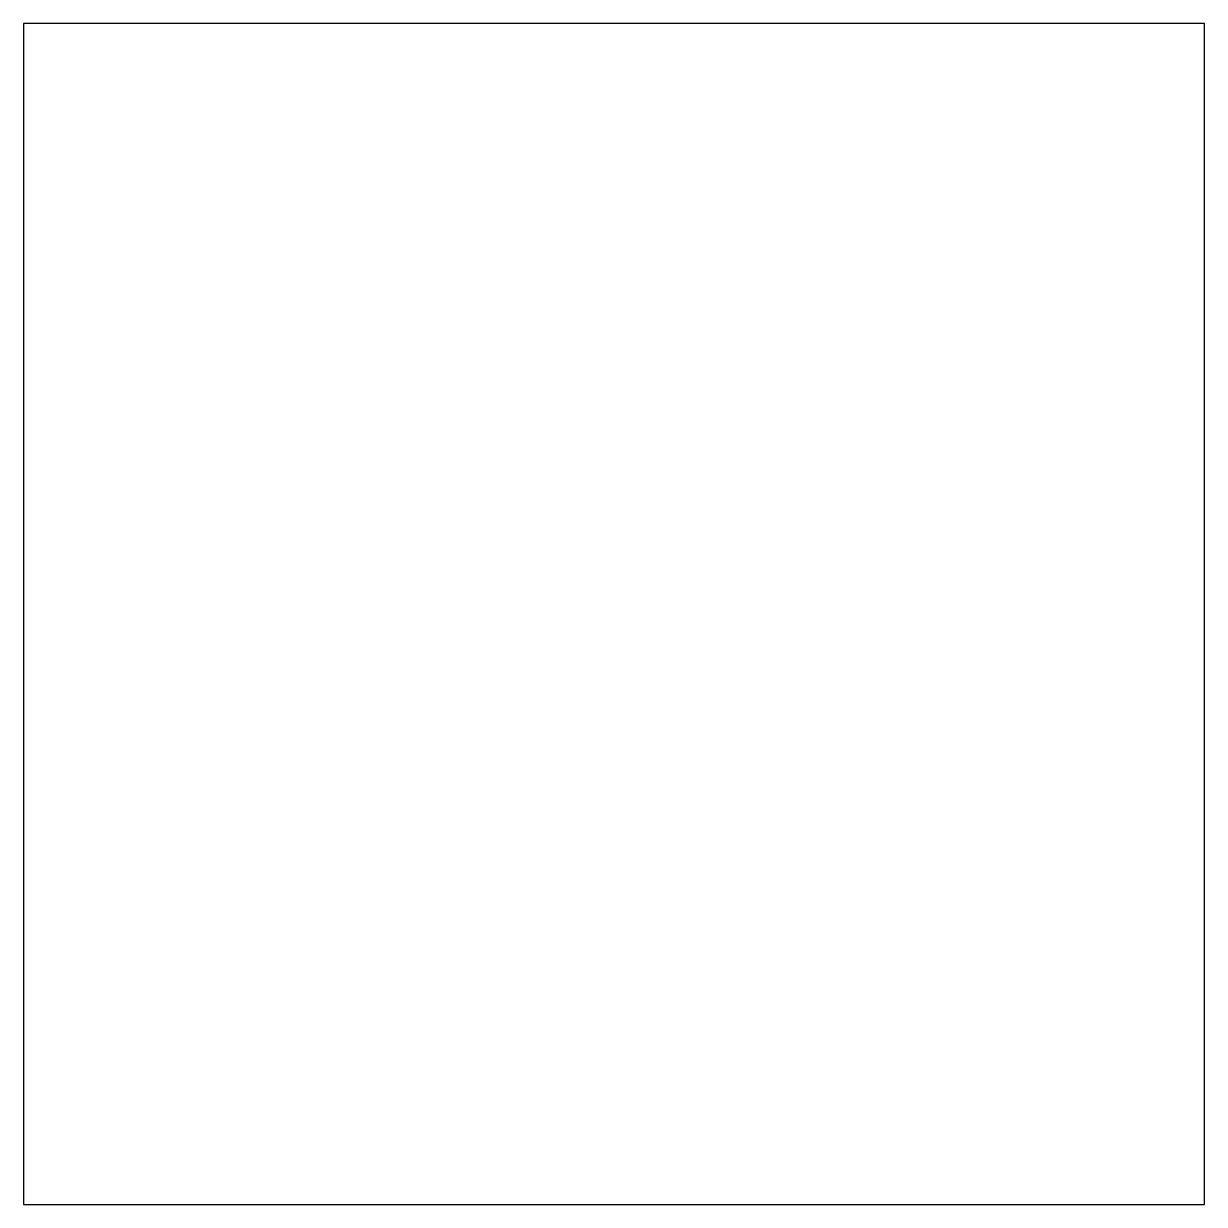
# Model space of a CAD drawing. Extents: x -7000 to 3750, y -6210 to 6210.
# Drawn here: x -3750 to -3745, y 6205 to 6210 of the extents above; entities that cross this region are included whole.
import ezdxf

# ---------------------------------------------------------------- set-up
doc = ezdxf.new("R2010")
doc.units = 0

msp = doc.modelspace()

# ---------------------------------------------------------------- linework, layer by layer
at = {"layer": 'EOS6MetalLayer'}
msp.add_lwpolyline([(-3750, 6205), (-3745, 6205), (-3745, 6210), (-3750, 6210)], close=True, dxfattribs=at)
at = {"layer": 'ExtentLayer'}
msp.add_lwpolyline([(-3750, 6205), (-3745, 6205), (-3745, 6210), (-3750, 6210)], close=True, dxfattribs=at)
at = {"layer": 'HBMetalGapLayer'}
msp.add_lwpolyline([(-3750, 6205), (-3745, 6205), (-3745, 6210), (-3750, 6210)], close=True, dxfattribs=at)
at = {"layer": 'HBMetalPosLayer'}
msp.add_lwpolyline([(-3750, 6205), (-3745, 6205), (-3745, 6210), (-3750, 6210)], close=True, dxfattribs=at)
at = {"layer": 'HBSiProtectLayer'}
msp.add_lwpolyline([(-3750, 6205), (-3745, 6205), (-3745, 6210), (-3750, 6210)], close=True, dxfattribs=at)
at = {"layer": 'HoleLayer'}
msp.add_lwpolyline([(-3750, 6205), (-3745, 6205), (-3745, 6210), (-3750, 6210)], close=True, dxfattribs=at)
at = {"layer": 'InnerPosLayer'}
msp.add_lwpolyline([(-3750, 6205), (-3745, 6205), (-3745, 6210), (-3750, 6210)], close=True, dxfattribs=at)
at = {"layer": 'NegLayer'}
msp.add_lwpolyline([(-3750, 6205), (-3745, 6205), (-3745, 6210), (-3750, 6210)], close=True, dxfattribs=at)
at = {"layer": 'SiLayer'}
msp.add_lwpolyline([(-3750, 6205), (-3745, 6205), (-3745, 6210), (-3750, 6210)], close=True, dxfattribs=at)

doc.saveas('drawing.dxf')
